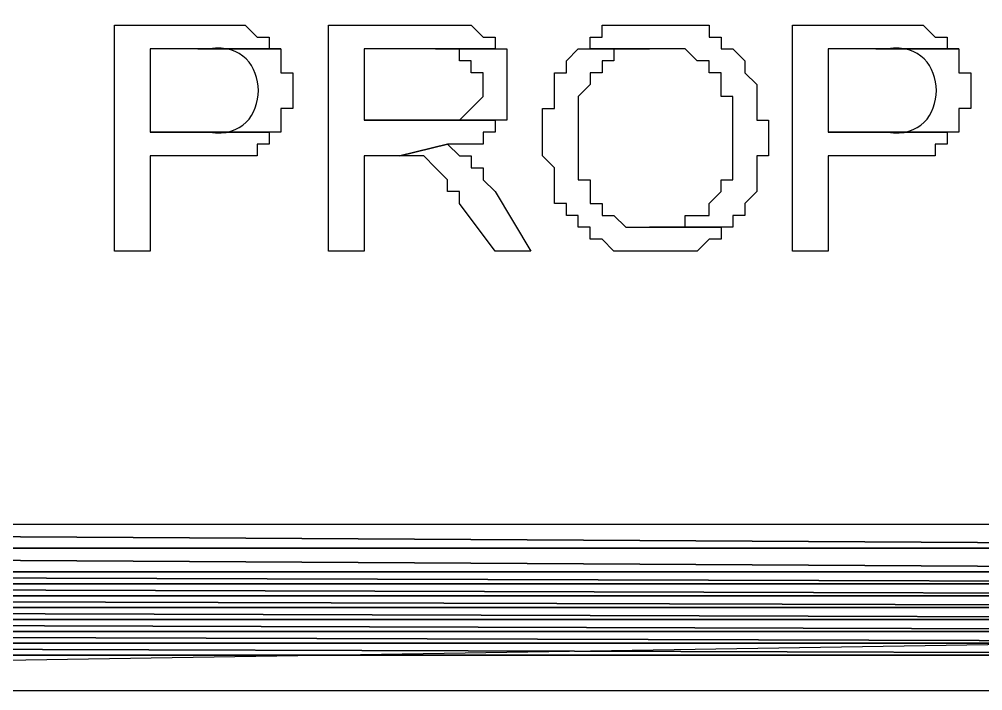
# Model space of a CAD drawing. Header units: millimetres. Extents: x 3165 to 8716, y -1118 to 2802.
# Drawn here: x 4635.37 to 4663.83, y -467.91 to -448.06 of the extents above; entities that cross this region are included whole.
import ezdxf

# ---------------------------------------------------------------- set-up
doc = ezdxf.new("R2010")
doc.units = ezdxf.units.MM
doc.layers.add('Camada 1', color=7, linetype='Continuous')

msp = doc.modelspace()

# ---------------------------------------------------------------- linework, layer by layer
at = {"layer": 'Camada 1', "lineweight": 9}
msp.add_open_spline([(4575.28, -465.804), (4575.28, -465.804), (4575.28, -387.794), (4575.28, -387.794), (4575.28, -387.794), (4575.28, -387.794), (4690.888, -387.794), (4690.888, -387.794), (4690.888, -387.794), (4690.888, -387.794), (4690.888, -465.804), (4690.888, -465.804), (4690.888, -465.804), (4690.888, -465.804), (4575.28, -465.804), (4575.28, -465.804)], degree=3, knots=[0, 0, 0, 0, 0.2, 0.2, 0.2, 0.2, 0.4, 0.4, 0.4, 0.4, 0.6, 0.6, 0.6, 0.6, 1, 1, 1, 1], dxfattribs=at)
at = {"layer": 'Camada 1'}
for points, knots in [([(4640.639, -448.235), (4640.639, -448.235), (4638.179, -448.235), (4638.179, -448.235), (4638.179, -448.235), (4638.179, -448.235), (4638.179, -454.912), (4638.179, -454.912), (4638.179, -454.912), (4638.179, -454.912), (4639.233, -454.912), (4639.233, -454.912), (4639.233, -454.912), (4639.233, -454.912), (4639.233, -452.1), (4639.233, -452.1), (4639.233, -452.1), (4639.233, -452.1), (4642.395, -452.1), (4642.395, -452.1), (4642.395, -452.1), (4642.395, -452.1), (4642.395, -451.749), (4642.395, -451.749), (4642.395, -451.749), (4642.395, -451.749), (4642.747, -451.749), (4642.747, -451.749), (4642.747, -451.749), (4642.747, -451.749), (4642.747, -451.397), (4642.747, -451.397), (4642.747, -451.397), (4642.747, -451.397), (4639.233, -451.397), (4639.233, -451.397), (4639.233, -451.397), (4639.233, -451.397), (4639.233, -448.937), (4639.233, -448.937), (4639.233, -448.937), (4639.233, -448.937), (4643.099, -448.937), (4643.099, -448.937), (4643.099, -448.937), (4643.099, -448.937), (4642.747, -448.937), (4642.747, -448.937), (4642.747, -448.937), (4642.747, -448.937), (4642.747, -448.587), (4642.747, -448.587), (4642.747, -448.587), (4642.747, -448.587), (4642.395, -448.587), (4642.395, -448.587), (4642.395, -448.587), (4642.395, -448.587), (4642.045, -448.235), (4642.045, -448.235), (4642.045, -448.235), (4642.045, -448.235), (4640.991, -448.235), (4640.991, -448.235), (4640.991, -448.235), (4640.991, -448.235), (4640.639, -448.235), (4640.639, -448.235)], [0, 0, 0, 0, 0.055556, 0.055556, 0.055556, 0.055556, 0.111111, 0.111111, 0.111111, 0.111111, 0.166667, 0.166667, 0.166667, 0.166667, 0.222222, 0.222222, 0.222222, 0.222222, 0.277778, 0.277778, 0.277778, 0.277778, 0.333333, 0.333333, 0.333333, 0.333333, 0.388889, 0.388889, 0.388889, 0.388889, 0.444444, 0.444444, 0.444444, 0.444444, 0.5, 0.5, 0.5, 0.5, 0.555556, 0.555556, 0.555556, 0.555556, 0.611111, 0.611111, 0.611111, 0.611111, 0.666667, 0.666667, 0.666667, 0.666667, 0.722222, 0.722222, 0.722222, 0.722222, 0.777778, 0.777778, 0.777778, 0.777778, 0.833333, 0.833333, 0.833333, 0.833333, 0.888889, 0.888889, 0.888889, 0.888889, 1, 1, 1, 1]), ([(4647.666, -448.235), (4647.666, -448.235), (4644.504, -448.235), (4644.504, -448.235), (4644.504, -448.235), (4644.504, -448.235), (4644.504, -454.912), (4644.504, -454.912), (4644.504, -454.912), (4644.504, -454.912), (4645.558, -454.912), (4645.558, -454.912), (4645.558, -454.912), (4645.558, -454.912), (4645.558, -452.1), (4645.558, -452.1), (4645.558, -452.1), (4645.558, -452.1), (4646.612, -452.1), (4646.612, -452.1), (4646.612, -452.1), (4646.612, -452.1), (4648.018, -451.749), (4648.018, -451.749), (4648.018, -451.749), (4648.018, -451.749), (4649.072, -451.749), (4649.072, -451.749), (4649.072, -451.749), (4649.072, -451.749), (4649.072, -451.397), (4649.072, -451.397), (4649.072, -451.397), (4649.072, -451.397), (4649.424, -451.397), (4649.424, -451.397), (4649.424, -451.397), (4649.424, -451.397), (4649.424, -451.045), (4649.424, -451.045), (4649.424, -451.045), (4649.424, -451.045), (4645.558, -451.045), (4645.558, -451.045), (4645.558, -451.045), (4645.558, -451.045), (4645.558, -448.937), (4645.558, -448.937), (4645.558, -448.937), (4645.558, -448.937), (4649.424, -448.937), (4649.424, -448.937), (4649.424, -448.937), (4649.424, -448.937), (4649.424, -448.587), (4649.424, -448.587), (4649.424, -448.587), (4649.424, -448.587), (4649.072, -448.587), (4649.072, -448.587), (4649.072, -448.587), (4649.072, -448.587), (4648.72, -448.235), (4648.72, -448.235), (4648.72, -448.235), (4648.72, -448.235), (4647.666, -448.235), (4647.666, -448.235)], [0, 0, 0, 0, 0.055556, 0.055556, 0.055556, 0.055556, 0.111111, 0.111111, 0.111111, 0.111111, 0.166667, 0.166667, 0.166667, 0.166667, 0.222222, 0.222222, 0.222222, 0.222222, 0.277778, 0.277778, 0.277778, 0.277778, 0.333333, 0.333333, 0.333333, 0.333333, 0.388889, 0.388889, 0.388889, 0.388889, 0.444444, 0.444444, 0.444444, 0.444444, 0.5, 0.5, 0.5, 0.5, 0.555556, 0.555556, 0.555556, 0.555556, 0.611111, 0.611111, 0.611111, 0.611111, 0.666667, 0.666667, 0.666667, 0.666667, 0.722222, 0.722222, 0.722222, 0.722222, 0.777778, 0.777778, 0.777778, 0.777778, 0.833333, 0.833333, 0.833333, 0.833333, 0.888889, 0.888889, 0.888889, 0.888889, 1, 1, 1, 1]), ([(4653.991, -448.235), (4653.991, -448.235), (4652.587, -448.235), (4652.587, -448.235), (4652.587, -448.235), (4652.587, -448.235), (4652.587, -448.587), (4652.587, -448.587), (4652.587, -448.587), (4652.587, -448.587), (4652.235, -448.587), (4652.235, -448.587), (4652.235, -448.587), (4652.235, -448.587), (4652.235, -448.937), (4652.235, -448.937), (4652.235, -448.937), (4652.235, -448.937), (4655.045, -448.937), (4655.045, -448.937), (4655.045, -448.937), (4655.045, -448.937), (4655.397, -449.289), (4655.397, -449.289), (4655.397, -449.289), (4655.397, -449.289), (4655.749, -449.289), (4655.749, -449.289), (4655.749, -449.289), (4655.749, -449.289), (4655.749, -449.641), (4655.749, -449.641), (4655.749, -449.641), (4655.749, -449.641), (4656.1, -449.641), (4656.1, -449.641), (4656.1, -449.641), (4656.1, -449.641), (4656.1, -450.343), (4656.1, -450.343), (4656.1, -450.343), (4656.1, -450.343), (4656.452, -450.343), (4656.452, -450.343), (4656.452, -450.343), (4656.452, -450.343), (4656.452, -450.695), (4656.452, -450.695), (4656.452, -450.695), (4656.452, -451.279), (4656.452, -451.865), (4656.452, -452.451), (4656.452, -452.451), (4656.452, -452.451), (4656.452, -452.803), (4656.452, -452.803), (4656.452, -452.803), (4656.452, -452.803), (4656.1, -452.803), (4656.1, -452.803), (4656.1, -452.803), (4656.1, -452.803), (4656.1, -453.154), (4656.1, -453.154), (4656.1, -453.154), (4656.1, -453.154), (4655.749, -453.506), (4655.749, -453.506), (4655.749, -453.506), (4655.749, -453.506), (4655.749, -453.858), (4655.749, -453.858), (4655.749, -453.858), (4655.749, -453.858), (4655.045, -453.858), (4655.045, -453.858), (4655.045, -453.858), (4655.045, -453.858), (4655.045, -454.208), (4655.045, -454.208), (4655.045, -454.208), (4655.045, -454.208), (4653.991, -454.208), (4653.991, -454.208), (4653.991, -454.208), (4653.991, -454.208), (4656.452, -454.208), (4656.452, -454.208), (4656.452, -454.208), (4656.452, -454.208), (4656.452, -453.858), (4656.452, -453.858), (4656.452, -453.858), (4656.452, -453.858), (4656.804, -453.858), (4656.804, -453.858), (4656.804, -453.858), (4656.804, -453.858), (4656.804, -453.506), (4656.804, -453.506), (4656.804, -453.506), (4656.804, -453.506), (4657.154, -453.154), (4657.154, -453.154), (4657.154, -453.154), (4657.154, -453.154), (4657.154, -452.1), (4657.154, -452.1), (4657.154, -452.1), (4657.154, -452.1), (4657.506, -452.1), (4657.506, -452.1), (4657.506, -452.1), (4657.506, -452.1), (4657.506, -451.045), (4657.506, -451.045), (4657.506, -451.045), (4657.506, -451.045), (4657.154, -451.045), (4657.154, -451.045), (4657.154, -451.045), (4657.154, -451.045), (4657.154, -449.991), (4657.154, -449.991), (4657.154, -449.991), (4657.154, -449.991), (4656.804, -449.641), (4656.804, -449.641), (4656.804, -449.641), (4656.804, -449.641), (4656.804, -449.289), (4656.804, -449.289), (4656.804, -449.289), (4656.804, -449.289), (4656.452, -448.937), (4656.452, -448.937), (4656.452, -448.937), (4656.452, -448.937), (4656.1, -448.937), (4656.1, -448.937), (4656.1, -448.937), (4656.1, -448.937), (4656.1, -448.587), (4656.1, -448.587), (4656.1, -448.587), (4656.1, -448.587), (4655.749, -448.587), (4655.749, -448.587), (4655.749, -448.587), (4655.749, -448.587), (4655.749, -448.235), (4655.749, -448.235), (4655.749, -448.235), (4655.749, -448.235), (4654.343, -448.235), (4654.343, -448.235), (4654.343, -448.235), (4654.343, -448.235), (4653.991, -448.235), (4653.991, -448.235)], [0, 0, 0, 0, 0.02439, 0.02439, 0.02439, 0.02439, 0.04878, 0.04878, 0.04878, 0.04878, 0.073171, 0.073171, 0.073171, 0.073171, 0.097561, 0.097561, 0.097561, 0.097561, 0.121951, 0.121951, 0.121951, 0.121951, 0.146341, 0.146341, 0.146341, 0.146341, 0.170732, 0.170732, 0.170732, 0.170732, 0.195122, 0.195122, 0.195122, 0.195122, 0.219512, 0.219512, 0.219512, 0.219512, 0.243902, 0.243902, 0.243902, 0.243902, 0.268293, 0.268293, 0.268293, 0.268293, 0.292683, 0.292683, 0.292683, 0.292683, 0.317073, 0.317073, 0.317073, 0.317073, 0.341463, 0.341463, 0.341463, 0.341463, 0.365854, 0.365854, 0.365854, 0.365854, 0.390244, 0.390244, 0.390244, 0.390244, 0.414634, 0.414634, 0.414634, 0.414634, 0.439024, 0.439024, 0.439024, 0.439024, 0.463415, 0.463415, 0.463415, 0.463415, 0.487805, 0.487805, 0.487805, 0.487805, 0.512195, 0.512195, 0.512195, 0.512195, 0.536585, 0.536585, 0.536585, 0.536585, 0.560976, 0.560976, 0.560976, 0.560976, 0.585366, 0.585366, 0.585366, 0.585366, 0.609756, 0.609756, 0.609756, 0.609756, 0.634146, 0.634146, 0.634146, 0.634146, 0.658537, 0.658537, 0.658537, 0.658537, 0.682927, 0.682927, 0.682927, 0.682927, 0.707317, 0.707317, 0.707317, 0.707317, 0.731707, 0.731707, 0.731707, 0.731707, 0.756098, 0.756098, 0.756098, 0.756098, 0.780488, 0.780488, 0.780488, 0.780488, 0.804878, 0.804878, 0.804878, 0.804878, 0.829268, 0.829268, 0.829268, 0.829268, 0.853659, 0.853659, 0.853659, 0.853659, 0.878049, 0.878049, 0.878049, 0.878049, 0.902439, 0.902439, 0.902439, 0.902439, 0.926829, 0.926829, 0.926829, 0.926829, 0.95122, 0.95122, 0.95122, 0.95122, 1, 1, 1, 1]), ([(4660.668, -448.235), (4660.668, -448.235), (4658.208, -448.235), (4658.208, -448.235), (4658.208, -448.235), (4658.208, -448.235), (4658.208, -454.912), (4658.208, -454.912), (4658.208, -454.912), (4658.208, -454.912), (4659.262, -454.912), (4659.262, -454.912), (4659.262, -454.912), (4659.262, -454.912), (4659.262, -452.1), (4659.262, -452.1), (4659.262, -452.1), (4659.262, -452.1), (4662.425, -452.1), (4662.425, -452.1), (4662.425, -452.1), (4662.425, -452.1), (4662.425, -451.749), (4662.425, -451.749), (4662.425, -451.749), (4662.425, -451.749), (4662.777, -451.749), (4662.777, -451.749), (4662.777, -451.749), (4662.777, -451.749), (4662.777, -451.397), (4662.777, -451.397), (4662.777, -451.397), (4662.777, -451.397), (4659.262, -451.397), (4659.262, -451.397), (4659.262, -451.397), (4659.262, -451.397), (4659.262, -448.937), (4659.262, -448.937), (4659.262, -448.937), (4659.262, -448.937), (4663.129, -448.937), (4663.129, -448.937), (4663.129, -448.937), (4663.129, -448.937), (4662.777, -448.937), (4662.777, -448.937), (4662.777, -448.937), (4662.777, -448.937), (4662.777, -448.587), (4662.777, -448.587), (4662.777, -448.587), (4662.777, -448.587), (4662.425, -448.587), (4662.425, -448.587), (4662.425, -448.587), (4662.425, -448.587), (4662.074, -448.235), (4662.074, -448.235), (4662.074, -448.235), (4662.074, -448.235), (4661.02, -448.235), (4661.02, -448.235), (4661.02, -448.235), (4661.02, -448.235), (4660.668, -448.235), (4660.668, -448.235)], [0, 0, 0, 0, 0.055556, 0.055556, 0.055556, 0.055556, 0.111111, 0.111111, 0.111111, 0.111111, 0.166667, 0.166667, 0.166667, 0.166667, 0.222222, 0.222222, 0.222222, 0.222222, 0.277778, 0.277778, 0.277778, 0.277778, 0.333333, 0.333333, 0.333333, 0.333333, 0.388889, 0.388889, 0.388889, 0.388889, 0.444444, 0.444444, 0.444444, 0.444444, 0.5, 0.5, 0.5, 0.5, 0.555556, 0.555556, 0.555556, 0.555556, 0.611111, 0.611111, 0.611111, 0.611111, 0.666667, 0.666667, 0.666667, 0.666667, 0.722222, 0.722222, 0.722222, 0.722222, 0.777778, 0.777778, 0.777778, 0.777778, 0.833333, 0.833333, 0.833333, 0.833333, 0.888889, 0.888889, 0.888889, 0.888889, 1, 1, 1, 1]), ([(4643.099, -448.937), (4643.099, -448.937), (4640.639, -448.937), (4640.639, -448.937), (4640.639, -448.937), (4640.639, -448.937), (4640.991, -448.937), (4640.991, -448.937), (4640.991, -448.937), (4642.912, -448.615), (4642.912, -451.719), (4640.991, -451.397), (4640.991, -451.397), (4640.991, -451.397), (4639.233, -451.397), (4639.233, -451.397), (4639.233, -451.397), (4639.233, -451.397), (4643.099, -451.397), (4643.099, -451.397), (4643.099, -451.397), (4643.099, -451.397), (4643.099, -450.695), (4643.099, -450.695), (4643.099, -450.695), (4643.099, -450.695), (4643.449, -450.695), (4643.449, -450.695), (4643.449, -450.695), (4643.449, -450.695), (4643.449, -449.641), (4643.449, -449.641), (4643.449, -449.641), (4643.449, -449.641), (4643.099, -449.641), (4643.099, -449.641), (4643.099, -449.641), (4643.099, -449.641), (4643.099, -449.289), (4643.099, -449.289), (4643.099, -449.289), (4643.099, -449.289), (4643.099, -448.937), (4643.099, -448.937)], [0, 0, 0, 0, 0.083333, 0.083333, 0.083333, 0.083333, 0.166667, 0.166667, 0.166667, 0.166667, 0.25, 0.25, 0.25, 0.25, 0.333333, 0.333333, 0.333333, 0.333333, 0.416667, 0.416667, 0.416667, 0.416667, 0.5, 0.5, 0.5, 0.5, 0.583333, 0.583333, 0.583333, 0.583333, 0.666667, 0.666667, 0.666667, 0.666667, 0.75, 0.75, 0.75, 0.75, 0.833333, 0.833333, 0.833333, 0.833333, 1, 1, 1, 1]), ([(4663.129, -448.937), (4663.129, -448.937), (4660.668, -448.937), (4660.668, -448.937), (4660.668, -448.937), (4660.668, -448.937), (4661.02, -448.937), (4661.02, -448.937), (4661.02, -448.937), (4662.941, -448.615), (4662.941, -451.719), (4661.02, -451.397), (4661.02, -451.397), (4661.02, -451.397), (4659.262, -451.397), (4659.262, -451.397), (4659.262, -451.397), (4659.262, -451.397), (4663.129, -451.397), (4663.129, -451.397), (4663.129, -451.397), (4663.129, -451.397), (4663.129, -450.695), (4663.129, -450.695), (4663.129, -450.695), (4663.129, -450.695), (4663.479, -450.695), (4663.479, -450.695), (4663.479, -450.695), (4663.479, -450.695), (4663.479, -449.641), (4663.479, -449.641), (4663.479, -449.641), (4663.479, -449.641), (4663.129, -449.641), (4663.129, -449.641), (4663.129, -449.641), (4663.129, -449.641), (4663.129, -449.289), (4663.129, -449.289), (4663.129, -449.289), (4663.129, -449.289), (4663.129, -448.937), (4663.129, -448.937)], [0, 0, 0, 0, 0.083333, 0.083333, 0.083333, 0.083333, 0.166667, 0.166667, 0.166667, 0.166667, 0.25, 0.25, 0.25, 0.25, 0.333333, 0.333333, 0.333333, 0.333333, 0.416667, 0.416667, 0.416667, 0.416667, 0.5, 0.5, 0.5, 0.5, 0.583333, 0.583333, 0.583333, 0.583333, 0.666667, 0.666667, 0.666667, 0.666667, 0.75, 0.75, 0.75, 0.75, 0.833333, 0.833333, 0.833333, 0.833333, 1, 1, 1, 1]), ([(4649.424, -448.937), (4649.424, -448.937), (4647.666, -448.937), (4647.666, -448.937), (4647.666, -448.937), (4647.666, -448.937), (4648.37, -448.937), (4648.37, -448.937), (4648.37, -448.937), (4648.37, -448.937), (4648.37, -449.289), (4648.37, -449.289), (4648.37, -449.289), (4648.37, -449.289), (4648.72, -449.289), (4648.72, -449.289), (4648.72, -449.289), (4648.72, -449.289), (4648.72, -449.641), (4648.72, -449.641), (4648.72, -449.641), (4648.72, -449.641), (4649.072, -449.641), (4649.072, -449.641), (4649.072, -449.641), (4649.072, -449.641), (4649.072, -450.343), (4649.072, -450.343), (4649.072, -450.343), (4649.072, -450.343), (4648.37, -451.045), (4648.37, -451.045), (4648.37, -451.045), (4648.37, -451.045), (4645.558, -451.045), (4645.558, -451.045), (4645.558, -451.045), (4645.558, -451.045), (4649.775, -451.045), (4649.775, -451.045), (4649.775, -451.045), (4649.775, -451.045), (4649.775, -448.937), (4649.775, -448.937), (4649.775, -448.937), (4649.775, -448.937), (4649.424, -448.937), (4649.424, -448.937)], [0, 0, 0, 0, 0.076923, 0.076923, 0.076923, 0.076923, 0.153846, 0.153846, 0.153846, 0.153846, 0.230769, 0.230769, 0.230769, 0.230769, 0.307692, 0.307692, 0.307692, 0.307692, 0.384615, 0.384615, 0.384615, 0.384615, 0.461538, 0.461538, 0.461538, 0.461538, 0.538462, 0.538462, 0.538462, 0.538462, 0.615385, 0.615385, 0.615385, 0.615385, 0.692308, 0.692308, 0.692308, 0.692308, 0.769231, 0.769231, 0.769231, 0.769231, 0.846154, 0.846154, 0.846154, 0.846154, 1, 1, 1, 1]), ([(4652.235, -448.937), (4652.235, -448.937), (4651.883, -448.937), (4651.883, -448.937), (4651.883, -448.937), (4651.883, -448.937), (4651.533, -449.289), (4651.533, -449.289), (4651.533, -449.289), (4651.533, -449.289), (4651.533, -449.641), (4651.533, -449.641), (4651.533, -449.641), (4651.533, -449.641), (4651.181, -449.641), (4651.181, -449.641), (4651.181, -449.641), (4651.181, -449.641), (4651.181, -450.695), (4651.181, -450.695), (4651.181, -450.695), (4651.181, -450.695), (4650.829, -450.695), (4650.829, -450.695), (4650.829, -450.695), (4650.829, -450.695), (4650.829, -452.1), (4650.829, -452.1), (4650.829, -452.1), (4650.829, -452.1), (4651.181, -452.451), (4651.181, -452.451), (4651.181, -452.451), (4651.181, -452.451), (4651.181, -453.506), (4651.181, -453.506), (4651.181, -453.506), (4651.181, -453.506), (4651.533, -453.506), (4651.533, -453.506), (4651.533, -453.506), (4651.533, -453.506), (4651.533, -453.858), (4651.533, -453.858), (4651.533, -453.858), (4651.533, -453.858), (4651.883, -453.858), (4651.883, -453.858), (4651.883, -453.858), (4651.883, -453.858), (4651.883, -454.208), (4651.883, -454.208), (4651.883, -454.208), (4651.883, -454.208), (4652.235, -454.208), (4652.235, -454.208), (4652.235, -454.208), (4652.235, -454.208), (4652.235, -454.56), (4652.235, -454.56), (4652.235, -454.56), (4652.235, -454.56), (4652.587, -454.56), (4652.587, -454.56), (4652.587, -454.56), (4652.587, -454.56), (4652.937, -454.912), (4652.937, -454.912), (4652.937, -454.912), (4652.937, -454.912), (4655.397, -454.912), (4655.397, -454.912), (4655.397, -454.912), (4655.397, -454.912), (4655.749, -454.56), (4655.749, -454.56), (4655.749, -454.56), (4655.749, -454.56), (4656.1, -454.56), (4656.1, -454.56), (4656.1, -454.56), (4656.1, -454.56), (4656.1, -454.208), (4656.1, -454.208), (4656.1, -454.208), (4656.1, -454.208), (4653.289, -454.208), (4653.289, -454.208), (4653.289, -454.208), (4653.289, -454.208), (4652.937, -453.858), (4652.937, -453.858), (4652.937, -453.858), (4652.937, -453.858), (4652.587, -453.858), (4652.587, -453.858), (4652.587, -453.858), (4652.587, -453.858), (4652.587, -453.506), (4652.587, -453.506), (4652.587, -453.506), (4652.587, -453.506), (4652.235, -453.506), (4652.235, -453.506), (4652.235, -453.506), (4652.235, -453.506), (4652.235, -452.803), (4652.235, -452.803), (4652.235, -452.803), (4652.235, -452.803), (4651.883, -452.803), (4651.883, -452.803), (4651.883, -452.803), (4651.883, -452.803), (4651.883, -450.343), (4651.883, -450.343), (4651.883, -450.343), (4651.883, -450.343), (4652.235, -449.991), (4652.235, -449.991), (4652.235, -449.991), (4652.235, -449.991), (4652.235, -449.641), (4652.235, -449.641), (4652.235, -449.641), (4652.235, -449.641), (4652.587, -449.641), (4652.587, -449.641), (4652.587, -449.641), (4652.587, -449.641), (4652.587, -449.289), (4652.587, -449.289), (4652.587, -449.289), (4652.587, -449.289), (4652.937, -449.289), (4652.937, -449.289), (4652.937, -449.289), (4652.937, -449.289), (4652.937, -448.937), (4652.937, -448.937), (4652.937, -448.937), (4652.937, -448.937), (4653.991, -448.937), (4653.991, -448.937), (4653.991, -448.937), (4653.991, -448.937), (4652.235, -448.937), (4652.235, -448.937)], [0, 0, 0, 0, 0.026316, 0.026316, 0.026316, 0.026316, 0.052632, 0.052632, 0.052632, 0.052632, 0.078947, 0.078947, 0.078947, 0.078947, 0.105263, 0.105263, 0.105263, 0.105263, 0.131579, 0.131579, 0.131579, 0.131579, 0.157895, 0.157895, 0.157895, 0.157895, 0.184211, 0.184211, 0.184211, 0.184211, 0.210526, 0.210526, 0.210526, 0.210526, 0.236842, 0.236842, 0.236842, 0.236842, 0.263158, 0.263158, 0.263158, 0.263158, 0.289474, 0.289474, 0.289474, 0.289474, 0.315789, 0.315789, 0.315789, 0.315789, 0.342105, 0.342105, 0.342105, 0.342105, 0.368421, 0.368421, 0.368421, 0.368421, 0.394737, 0.394737, 0.394737, 0.394737, 0.421053, 0.421053, 0.421053, 0.421053, 0.447368, 0.447368, 0.447368, 0.447368, 0.473684, 0.473684, 0.473684, 0.473684, 0.5, 0.5, 0.5, 0.5, 0.526316, 0.526316, 0.526316, 0.526316, 0.552632, 0.552632, 0.552632, 0.552632, 0.578947, 0.578947, 0.578947, 0.578947, 0.605263, 0.605263, 0.605263, 0.605263, 0.631579, 0.631579, 0.631579, 0.631579, 0.657895, 0.657895, 0.657895, 0.657895, 0.684211, 0.684211, 0.684211, 0.684211, 0.710526, 0.710526, 0.710526, 0.710526, 0.736842, 0.736842, 0.736842, 0.736842, 0.763158, 0.763158, 0.763158, 0.763158, 0.789474, 0.789474, 0.789474, 0.789474, 0.815789, 0.815789, 0.815789, 0.815789, 0.842105, 0.842105, 0.842105, 0.842105, 0.868421, 0.868421, 0.868421, 0.868421, 0.894737, 0.894737, 0.894737, 0.894737, 0.921053, 0.921053, 0.921053, 0.921053, 0.947368, 0.947368, 0.947368, 0.947368, 1, 1, 1, 1]), ([(4648.018, -451.749), (4648.018, -451.749), (4646.612, -452.1), (4646.612, -452.1), (4646.612, -452.1), (4646.612, -452.1), (4647.316, -452.1), (4647.316, -452.1), (4647.316, -452.1), (4647.316, -452.1), (4647.666, -452.451), (4647.666, -452.451), (4647.666, -452.451), (4647.666, -452.451), (4648.018, -452.803), (4648.018, -452.803), (4648.018, -452.803), (4648.018, -452.803), (4648.018, -453.154), (4648.018, -453.154), (4648.018, -453.154), (4648.018, -453.154), (4648.37, -453.154), (4648.37, -453.154), (4648.37, -453.154), (4648.37, -453.154), (4648.37, -453.506), (4648.37, -453.506), (4648.37, -453.506), (4648.37, -453.506), (4649.424, -454.912), (4649.424, -454.912), (4649.424, -454.912), (4649.424, -454.912), (4650.478, -454.912), (4650.478, -454.912), (4650.478, -454.912), (4650.478, -454.912), (4649.424, -453.154), (4649.424, -453.154), (4649.424, -453.154), (4649.424, -453.154), (4649.072, -452.803), (4649.072, -452.803), (4649.072, -452.803), (4649.072, -452.803), (4649.072, -452.451), (4649.072, -452.451), (4649.072, -452.451), (4649.072, -452.451), (4648.72, -452.451), (4648.72, -452.451), (4648.72, -452.451), (4648.72, -452.451), (4648.72, -452.1), (4648.72, -452.1), (4648.72, -452.1), (4648.72, -452.1), (4648.37, -452.1), (4648.37, -452.1), (4648.37, -452.1), (4648.37, -452.1), (4648.018, -451.749), (4648.018, -451.749)], [0, 0, 0, 0, 0.058824, 0.058824, 0.058824, 0.058824, 0.117647, 0.117647, 0.117647, 0.117647, 0.176471, 0.176471, 0.176471, 0.176471, 0.235294, 0.235294, 0.235294, 0.235294, 0.294118, 0.294118, 0.294118, 0.294118, 0.352941, 0.352941, 0.352941, 0.352941, 0.411765, 0.411765, 0.411765, 0.411765, 0.470588, 0.470588, 0.470588, 0.470588, 0.529412, 0.529412, 0.529412, 0.529412, 0.588235, 0.588235, 0.588235, 0.588235, 0.647059, 0.647059, 0.647059, 0.647059, 0.705882, 0.705882, 0.705882, 0.705882, 0.764706, 0.764706, 0.764706, 0.764706, 0.823529, 0.823529, 0.823529, 0.823529, 0.882353, 0.882353, 0.882353, 0.882353, 1, 1, 1, 1]), ([(4688.077, -467.912), (4688.077, -467.912), (4688.077, -466.156), (4688.077, -466.156), (4688.077, -466.156), (4688.077, -466.156), (4578.09, -467.912), (4578.09, -467.912), (4578.09, -467.912), (4578.09, -467.912), (4688.077, -467.912), (4688.077, -467.912)], [0, 0, 0, 0, 0.25, 0.25, 0.25, 0.25, 0.5, 0.5, 0.5, 0.5, 1, 1, 1, 1]), ([(4688.077, -466.156), (4688.077, -466.156), (4578.09, -467.912), (4578.09, -467.912), (4578.09, -467.912), (4578.09, -467.912), (4578.09, -466.156), (4578.09, -466.156), (4578.09, -466.156), (4578.09, -466.156), (4688.077, -466.156), (4688.077, -466.156)], [0, 0, 0, 0, 0.25, 0.25, 0.25, 0.25, 0.5, 0.5, 0.5, 0.5, 1, 1, 1, 1])]:
    msp.add_open_spline(points, degree=3, knots=knots, dxfattribs=at)
at = {"layer": 'Camada 1', "color": 2}
for points in [[(4573.874, -462.993), (4573.874, -462.993), (4691.942, -463.696), (4691.942, -463.696), (4691.942, -463.696), (4691.942, -463.696), (4573.874, -463.696), (4573.874, -463.696), (4573.874, -463.696), (4573.874, -463.696), (4573.874, -462.993), (4573.874, -462.993)], [(4573.874, -462.993), (4573.874, -462.993), (4691.942, -462.993), (4691.942, -462.993), (4691.942, -462.993), (4691.942, -462.993), (4691.942, -463.696), (4691.942, -463.696), (4691.942, -463.696), (4691.942, -463.696), (4573.874, -462.993), (4573.874, -462.993)], [(4573.874, -463.696), (4573.874, -463.696), (4691.942, -464.399), (4691.942, -464.399), (4691.942, -464.399), (4691.942, -464.399), (4574.225, -464.399), (4574.225, -464.399), (4574.225, -464.399), (4574.225, -464.399), (4573.874, -463.696), (4573.874, -463.696)], [(4573.874, -463.696), (4573.874, -463.696), (4691.942, -463.696), (4691.942, -463.696), (4691.942, -463.696), (4691.942, -463.696), (4691.942, -464.399), (4691.942, -464.399), (4691.942, -464.399), (4691.942, -464.399), (4573.874, -463.696), (4573.874, -463.696)], [(4574.225, -464.399), (4574.225, -464.399), (4691.942, -464.399), (4691.942, -464.399), (4691.942, -464.399), (4691.942, -464.399), (4691.592, -464.399), (4691.592, -464.399), (4691.592, -464.399), (4691.592, -464.399), (4574.225, -464.399), (4574.225, -464.399)], [(4574.225, -464.399), (4574.225, -464.399), (4691.592, -464.75), (4691.592, -464.75), (4691.592, -464.75), (4691.592, -464.75), (4574.577, -464.75), (4574.577, -464.75), (4574.577, -464.75), (4574.577, -464.75), (4574.225, -464.399), (4574.225, -464.399)], [(4574.225, -464.399), (4574.225, -464.399), (4691.592, -464.399), (4691.592, -464.399), (4691.592, -464.399), (4691.592, -464.399), (4691.592, -464.75), (4691.592, -464.75), (4691.592, -464.75), (4691.592, -464.75), (4574.225, -464.399), (4574.225, -464.399)], [(4574.577, -464.75), (4574.577, -464.75), (4691.24, -465.102), (4691.24, -465.102), (4691.24, -465.102), (4691.24, -465.102), (4574.577, -465.102), (4574.577, -465.102), (4574.577, -465.102), (4574.577, -465.102), (4574.577, -464.75), (4574.577, -464.75)], [(4574.577, -464.75), (4574.577, -464.75), (4691.592, -464.75), (4691.592, -464.75), (4691.592, -464.75), (4691.592, -464.75), (4691.24, -465.102), (4691.24, -465.102), (4691.24, -465.102), (4691.24, -465.102), (4574.577, -464.75), (4574.577, -464.75)], [(4574.577, -465.102), (4574.577, -465.102), (4691.24, -465.454), (4691.24, -465.454), (4691.24, -465.454), (4691.24, -465.454), (4574.928, -465.454), (4574.928, -465.454), (4574.928, -465.454), (4574.928, -465.454), (4574.577, -465.102), (4574.577, -465.102)], [(4574.577, -465.102), (4574.577, -465.102), (4691.24, -465.102), (4691.24, -465.102), (4691.24, -465.102), (4691.24, -465.102), (4691.24, -465.454), (4691.24, -465.454), (4691.24, -465.454), (4691.24, -465.454), (4574.577, -465.102), (4574.577, -465.102)], [(4574.928, -465.454), (4574.928, -465.454), (4690.888, -465.804), (4690.888, -465.804), (4690.888, -465.804), (4690.888, -465.804), (4575.28, -465.804), (4575.28, -465.804), (4575.28, -465.804), (4575.28, -465.804), (4574.928, -465.454), (4574.928, -465.454)], [(4574.928, -465.454), (4574.928, -465.454), (4691.24, -465.454), (4691.24, -465.454), (4691.24, -465.454), (4691.24, -465.454), (4690.888, -465.804), (4690.888, -465.804), (4690.888, -465.804), (4690.888, -465.804), (4574.928, -465.454), (4574.928, -465.454)], [(4575.28, -465.804), (4575.28, -465.804), (4690.537, -466.156), (4690.537, -466.156), (4690.537, -466.156), (4690.537, -466.156), (4575.632, -466.156), (4575.632, -466.156), (4575.632, -466.156), (4575.632, -466.156), (4575.28, -465.804), (4575.28, -465.804)], [(4575.28, -465.804), (4575.28, -465.804), (4690.888, -465.804), (4690.888, -465.804), (4690.888, -465.804), (4690.888, -465.804), (4690.537, -466.156), (4690.537, -466.156), (4690.537, -466.156), (4690.537, -466.156), (4575.28, -465.804), (4575.28, -465.804)], [(4575.632, -466.156), (4575.632, -466.156), (4690.537, -466.156), (4690.537, -466.156), (4690.537, -466.156), (4690.537, -466.156), (4690.185, -466.156), (4690.185, -466.156), (4690.185, -466.156), (4690.185, -466.156), (4575.632, -466.156), (4575.632, -466.156)], [(4575.632, -466.156), (4575.632, -466.156), (4689.833, -466.508), (4689.833, -466.508), (4689.833, -466.508), (4689.833, -466.508), (4575.982, -466.508), (4575.982, -466.508), (4575.982, -466.508), (4575.982, -466.508), (4575.632, -466.156), (4575.632, -466.156)], [(4575.632, -466.156), (4575.632, -466.156), (4690.185, -466.156), (4690.185, -466.156), (4690.185, -466.156), (4690.185, -466.156), (4689.833, -466.508), (4689.833, -466.508), (4689.833, -466.508), (4689.833, -466.508), (4575.632, -466.156), (4575.632, -466.156)], [(4575.982, -466.508), (4575.982, -466.508), (4689.483, -466.508), (4689.483, -466.508), (4689.483, -466.508), (4689.483, -466.508), (4576.334, -466.508), (4576.334, -466.508), (4576.334, -466.508), (4576.334, -466.508), (4575.982, -466.508), (4575.982, -466.508)], [(4575.982, -466.508), (4575.982, -466.508), (4689.833, -466.508), (4689.833, -466.508), (4689.833, -466.508), (4689.833, -466.508), (4689.483, -466.508), (4689.483, -466.508), (4689.483, -466.508), (4689.483, -466.508), (4575.982, -466.508), (4575.982, -466.508)], [(4576.334, -466.508), (4576.334, -466.508), (4689.483, -466.858), (4689.483, -466.858), (4689.483, -466.858), (4689.483, -466.858), (4576.686, -466.858), (4576.686, -466.858), (4576.686, -466.858), (4576.686, -466.858), (4576.334, -466.508), (4576.334, -466.508)], [(4576.334, -466.508), (4576.334, -466.508), (4689.483, -466.508), (4689.483, -466.508), (4689.483, -466.508), (4689.483, -466.508), (4689.483, -466.858), (4689.483, -466.858), (4689.483, -466.858), (4689.483, -466.858), (4576.334, -466.508), (4576.334, -466.508)], [(4576.686, -466.858), (4576.686, -466.858), (4688.779, -466.858), (4688.779, -466.858), (4688.779, -466.858), (4688.779, -466.858), (4577.388, -466.858), (4577.388, -466.858), (4577.388, -466.858), (4577.388, -466.858), (4576.686, -466.858), (4576.686, -466.858)], [(4576.686, -466.858), (4576.686, -466.858), (4689.483, -466.858), (4689.483, -466.858), (4689.483, -466.858), (4689.483, -466.858), (4688.779, -466.858), (4688.779, -466.858), (4688.779, -466.858), (4688.779, -466.858), (4576.686, -466.858), (4576.686, -466.858)], [(4577.388, -466.858), (4577.388, -466.858), (4688.077, -466.858), (4688.077, -466.858), (4688.077, -466.858), (4688.077, -466.858), (4578.09, -466.858), (4578.09, -466.858), (4578.09, -466.858), (4578.09, -466.858), (4577.388, -466.858), (4577.388, -466.858)], [(4577.388, -466.858), (4577.388, -466.858), (4688.779, -466.858), (4688.779, -466.858), (4688.779, -466.858), (4688.779, -466.858), (4688.077, -466.858), (4688.077, -466.858), (4688.077, -466.858), (4688.077, -466.858), (4577.388, -466.858), (4577.388, -466.858)]]:
    msp.add_open_spline(points, degree=3, knots=[0, 0, 0, 0, 0.25, 0.25, 0.25, 0.25, 0.5, 0.5, 0.5, 0.5, 1, 1, 1, 1], dxfattribs=at)

doc.saveas('drawing.dxf')
